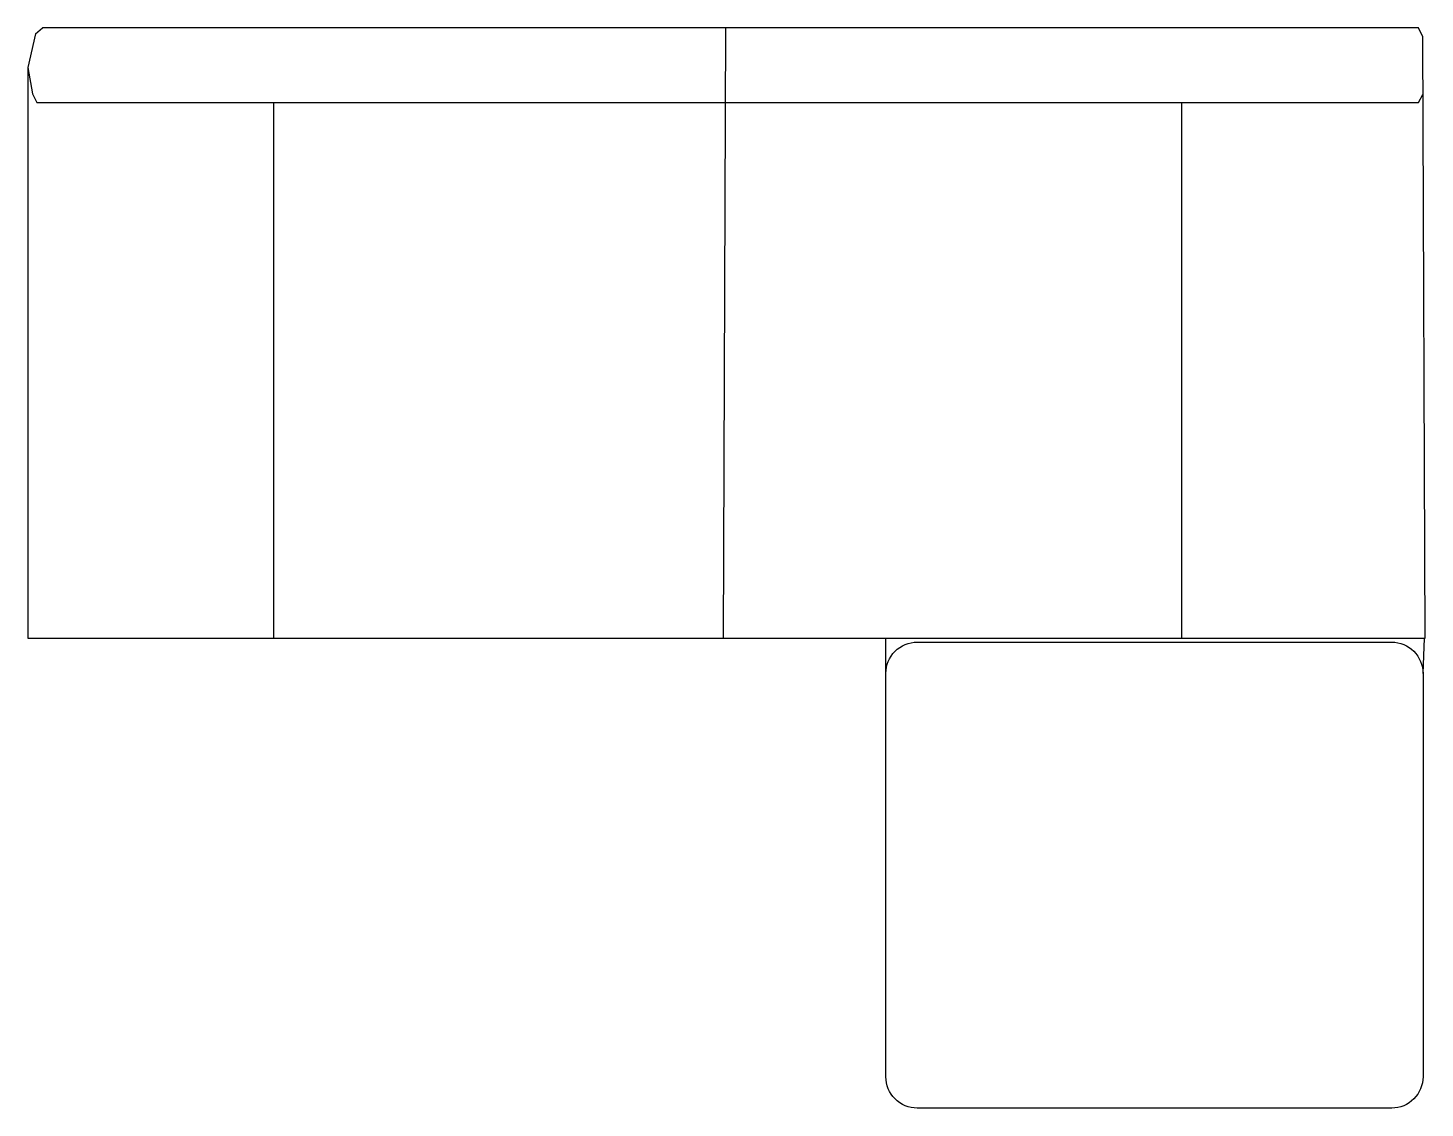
# Model space of a CAD drawing. Extents: x 1865 to 2089, y -709 to -537.
import ezdxf

# ---------------------------------------------------------------- set-up
doc = ezdxf.new("R2010")
doc.units = 0
doc.layers.get('0').update_dxf_attribs({"linetype": 'CONTINUOUS'})

# ---------------------------------------------------------------- blocks, each defined once
blk = doc.blocks.new('A$C245B2C86')
for p, q in [((-85.98, 181.43), (-84.85, 182.39)), ((24.34, 182.39), (23.98, 84.82)), ((-47.89, 170.46), (-47.89, 84.82)), ((97.28, 84.82), (97.28, 170.46)), ((49.99, 79.2), (49.99, 84.82)), ((135.86, 79.2), (136.09, 84.82))]:
    blk.add_line(p, q)
for points in [[(-85.98, 181.43), (-87.16, 176.06), (-87.16, 84.82), (136.19, 84.82), (135.84, 180.99), (135.13, 182.39), (-84.85, 182.39)], [(-87.16, 176.06), (-86.46, 171.86), (-85.76, 170.46), (135.13, 170.46), (135.84, 171.73)]]:
    blk.add_lwpolyline(points)
blk.add_lwpolyline([(54.99, 84.2), (130.86, 84.2, -0.414214), (135.86, 79.2), (135.86, 14.71, -0.414214), (130.86, 9.71), (54.99, 9.71, -0.414214), (49.99, 14.71), (49.99, 79.2, -0.414214)], format="xyb", close=True)

msp = doc.modelspace()

# ---------------------------------------------------------------- block references
msp.add_blockref('A$C245B2C86', (1952.6, -718.91))

doc.saveas('drawing.dxf')
